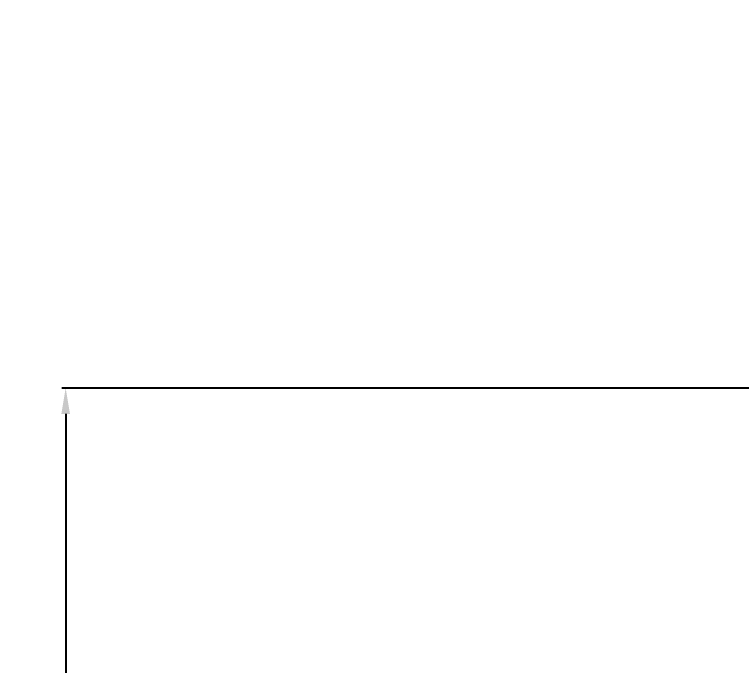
# Model space of a CAD drawing. Header units: millimetres. Extents: x 14071 to 14912, y -87 to 508.
# Drawn here: x 14546.8 to 14715.3, y 206 to 356.8 of the extents above; entities that cross this region are included whole.
import ezdxf

# ---------------------------------------------------------------- set-up
doc = ezdxf.new("R2010")
doc.units = ezdxf.units.MM
doc.layers.add('DIM', color=3, linetype='Continuous', lineweight=9)
doc.styles.get("Standard").update_dxf_attribs({"font": 'arial.ttf'})
doc.dimstyles.new('겸용-샤워욕조용1', dxfattribs={"dimscale": 0.6, "dimtxt": 10, "dimasz": 10, "dimexe": 1.5, "dimexo": 1.5, "dimgap": 1, "dimtad": 0, "dimtih": 1, "dimtoh": 1, "dimdec": 1, "dimdsep": 46, "dimtxsty": 'Standard', "dimcen": 2.5, "dimclrd": 5, "dimclre": 5, "dimclrt": 5, "dimadec": 1, "dimazin": 2, "dimtfac": 1, "dimtdec": 1, "dimtmove": 0, "dimatfit": 3, "dimfxl": 1.25, "dimarcsym": 0})

# ---------------------------------------------------------------- blocks, each defined once
blk = doc.blocks.new('*D10')
at = {"layer": 'Defpoints', "color": 0, "transparency": 16777216}
for p in [(14772.19, 270.25), (14558.66, -0.91), (14567.36, -0.91)]:
    blk.add_point(p, dxfattribs=at)
at = {"layer": 'DIM', "color": 5, "lineweight": -2, "transparency": 16777216}
for p, q in [((14771.29, 270.25), (14557.76, 270.25)), ((14558.66, 264.25), (14558.66, 139.2)), ((14558.66, 5.09), (14558.66, 130.14)), ((14566.46, -0.91), (14557.76, -0.91))]:
    blk.add_line(p, q, dxfattribs=at)
at = {"layer": 'DIM', "color": 5, "transparency": 16777216}
for points in [[(14557.66, 264.25), (14559.66, 264.25), (14558.66, 270.25)], [(14557.66, 5.09), (14559.66, 5.09), (14558.66, -0.91)]]:
    blk.add_solid(points, dxfattribs=at)
at = {"layer": 'DIM', "color": 5, "transparency": 16777216, "insert": (14558.66, 134.67), "char_height": 6, "attachment_point": 5}
blk.add_mtext('(1600)', dxfattribs=at)

msp = doc.modelspace()

# ---------------------------------------------------------------- linework, layer by layer
at = {"linetype": 'Continuous'}
for points, knots in [([(14646.33, 448.66), (14654.74, 446.91), (14671.63, 441.27), (14691.15, 431.04), (14705.97, 420.77), (14716.52, 412.1), (14726.55, 402.24), (14736.05, 391.84), (14745.02, 381.05), (14753.42, 369.8), (14761.27, 358.16), (14768.71, 346.23), (14775.73, 334.1), (14784.49, 317.69), (14790.41, 305.09), (14794.07, 296.57)], [0, 0, 0, 0, 0.11714, 0.241192, 0.299337, 0.362795, 0.427204, 0.491023, 0.554843, 0.618496, 0.682384, 0.746401, 0.810171, 0.873542, 1, 1, 1, 1]), ([(14767.25, 285.22), (14765.48, 290.25), (14761.78, 300.26), (14755.76, 315.06), (14749.31, 329.56), (14742.44, 343.72), (14736.39, 355.33), (14731, 364.34), (14726.67, 370.93), (14722.15, 377.36), (14718.13, 382.5), (14714.63, 386.35), (14712.33, 388.64), (14710.42, 390.4), (14708.96, 391.68), (14707.43, 392.87), (14706.35, 393.59), (14705.81, 393.94)], [0, 0, 0, 0, 0.126634, 0.253599, 0.379349, 0.503517, 0.62759, 0.690185, 0.752749, 0.814934, 0.876798, 0.907673, 0.938508, 0.953889, 0.969245, 0.984631, 1, 1, 1, 1])]:
    msp.add_open_spline(points, degree=3, knots=knots, dxfattribs=at)

# ---------------------------------------------------------------- dimensions: what is measured, and where the dimension line sits
at = {"layer": 'DIM', "color": 1}
dim = msp.add_linear_dim(base=(14558.66, -0.91), p1=(14772.19, 270.25), p2=(14567.36, -0.91), angle=90, text='(1600)', dimstyle='겸용-샤워욕조용1', dxfattribs=at)
dim.commit()
dim.dimension.update_dxf_attribs({"geometry": '*D10', "text_midpoint": (14558.66, 134.67)})

doc.saveas('drawing.dxf')
